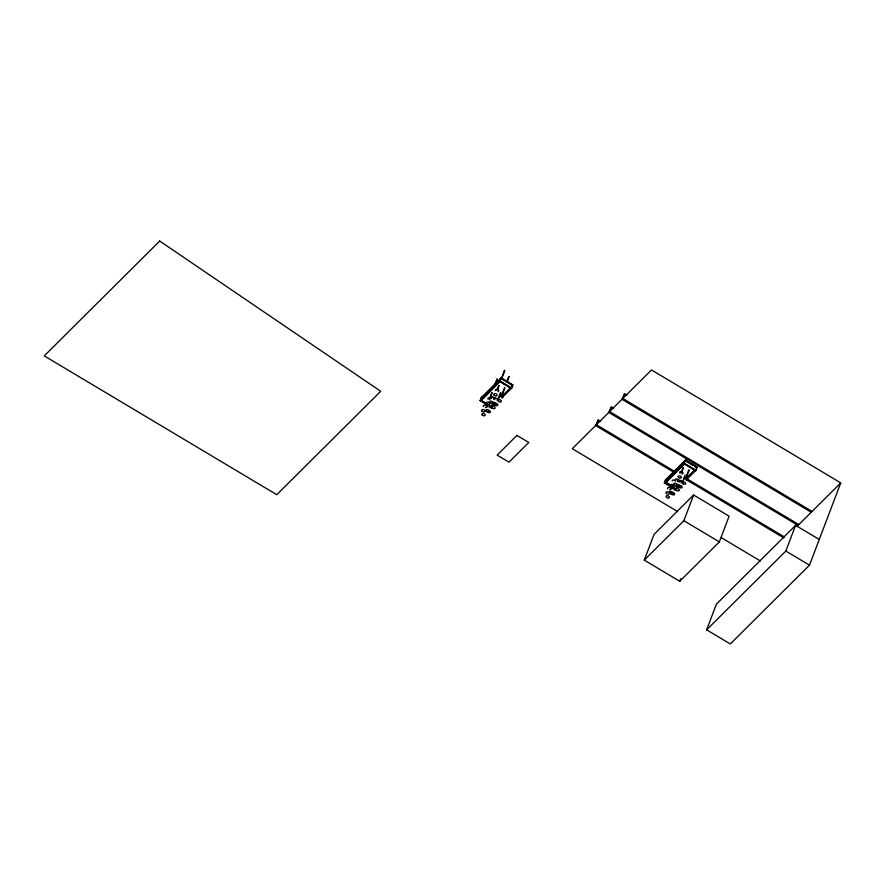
<?xml version="1.0" encoding="UTF-8"?>
<svg xmlns="http://www.w3.org/2000/svg" width="885" height="885" viewBox="0 0 885 885"><rect width="100%" height="100%" fill="white"/><g stroke="black" fill="none" stroke-linecap="round" stroke-linejoin="round"><path stroke-width="1.33" d="M494.593 385.163L497.237 378.857L495.478 384.079M504.859 370.406L501.552 379.278M508.798 376.435L506.873 381.479M488.343 405.595L480.068 400.651L481.208 397.653L501.01 377.961L512.835 385.019L511.696 388.017L501.795 397.863M489.361 398.936L491.739 392.686M489.781 399.102L492.16 392.84M480.068 400.651L499.87 380.959L501.01 377.961M496.861 390.396L498.764 385.384M501.142 379.123L504.472 370.361M481.219 400.684L500.523 380.959M501.33 378.813L501.574 378.172L511.928 384.344M497.746 389.3L499.173 385.539M481.296 400.474L491.651 406.646L491.894 406.005M497.635 400.164L500.49 392.652M498.52 399.069L500.899 392.807M501.175 396.502L504.494 387.73M501.585 396.657L504.915 387.895M507.293 381.634L509.196 376.623M512.835 385.019L511.287 388.426L499.45 381.369L500.589 378.371L511.331 384.776M600.572 421.437L598.205 420.032L596.413 424.745L674.481 471.34M613.77 408.306L611.402 406.901L609.61 411.613L798.856 524.573M626.967 395.175L624.6 393.77L622.808 398.482L812.054 511.441M674.978 489.25L664.336 482.9L665.476 479.902L685.267 460.2L697.103 467.258L695.964 470.267L686.063 480.112M644.269 560.105L654.037 534.396L693.63 495.003L729.118 516.187L719.35 541.897L679.746 581.29L644.269 560.105L683.862 520.712L693.63 495.003M664.336 482.9L684.127 463.198L685.267 460.2M681.129 472.634L683.032 467.623M677.81 487.004L675.919 488.896L665.564 482.712L684.78 463.198M685.41 461.362L686.362 458.861M682.014 471.539L683.441 467.789M685.82 461.527L686.771 459.016M682.789 481.318L685.167 475.057M685.433 478.741L688.762 469.979M685.842 478.907L689.172 470.134M695.942 467.236L696.185 466.583L685.842 460.41L675.41 470.787M697.103 467.258L695.544 470.676L683.718 463.607L684.857 460.609L687.899 462.424M679.746 581.29L680.731 578.713M677.578 511.552L572.307 448.717L651.504 369.941L840.75 482.9L809.498 565.172L730.302 643.959L706.639 629.832L716.408 604.123L795.604 525.347L819.267 539.463M706.639 629.832L785.836 551.056L795.604 525.347M501.574 378.172L482.358 397.686L481.617 397.243L480.478 400.241L492.303 407.299M487.104 392.962L494.693 385.417M491.651 406.646L493.542 404.766M502.083 396.27L510.623 387.774L500.279 381.601M491.573 406.868L493.465 404.976M502.005 396.48L510.545 387.984M598.205 420.032L595.594 425.563L673.651 472.159M611.402 406.901L608.792 412.432L798.038 525.391M624.6 393.77L621.989 399.301L811.235 512.26M673.507 472.678L666.626 479.924L665.885 479.482L664.746 482.491L675.388 488.841M670.421 476.152L676.107 470.488M665.487 482.922L684.459 464.05M686.351 478.508L694.891 470.012L684.536 463.84M675.83 489.106L677.733 487.215M686.273 478.73L694.802 470.234M796.754 526.663L840.75 482.9M688.707 462.91L692.501 465.167M694.493 466.362L696.683 467.667M684.127 463.198L695.964 470.267M687.49 479.106L784.475 536.996M686.66 479.924L783.656 537.814M511.685 384.986L512.426 385.429M785.836 551.056L809.498 565.172M499.87 380.959L511.696 388.017M666.958 482.756L669.259 484.128M671.56 485.5L673.861 486.872M721.341 537.682L760.37 560.979M683.862 520.712L719.35 541.897M488.077 407.056A1.759 1.106 20.8 0 1 487.945 405.485A1.759 1.106 20.8 0 1 490.213 405.75A1.759 1.106 20.8 0 1 490.733 407.377M490.467 407.565A1.759 1.106 20.8 0 1 489.715 407.697M495.611 390.739A1.759 1.106 20.8 0 1 496.197 389.3A1.759 1.106 20.8 0 1 498.52 390.197A1.759 1.106 20.8 0 1 497.934 391.646M488.122 399.29A1.759 1.106 20.8 0 1 488.708 397.852A1.759 1.106 20.8 0 1 491.02 398.748M493.045 397.774A1.759 1.106 20.8 0 1 495.711 398.571M494.107 404.002A1.759 1.106 20.8 0 1 492.436 404.224A1.759 1.106 20.8 0 1 490.998 403.084M492.602 401.967A1.759 1.106 20.8 0 1 493.454 402.299M486.772 410.972A1.759 1.106 20.8 0 1 486.341 411.392M489.859 405.994A1.759 1.106 20.8 0 1 491.772 406.934A1.759 1.106 20.8 0 1 491.529 408.262M489.106 410.463A1.759 1.106 20.8 0 1 490.356 412.034A1.759 1.106 20.8 0 1 488.564 412.598A1.759 1.106 20.8 0 1 486.993 411.127M483.52 406.702A1.759 1.106 20.8 0 1 484.239 405.241A1.759 1.106 20.8 0 1 486.562 406.37A1.759 1.106 20.8 0 1 485.434 407.631M499.925 396.845A1.759 1.106 20.8 0 1 500.512 395.407A1.759 1.106 20.8 0 1 502.824 396.314A1.759 1.106 20.8 0 1 502.249 397.752M491.485 398.515A1.759 1.106 20.8 0 1 491.551 396.845A1.759 1.106 20.8 0 1 494.029 397.586A1.759 1.106 20.8 0 1 493.531 399.124M499.063 401.314A1.759 1.106 20.8 0 1 498.709 401.414M496.972 399.069A1.759 1.106 20.8 0 1 498.664 399.423M496.186 403.383A1.759 1.106 20.8 0 1 497.901 404.987A1.759 1.106 20.8 0 1 495.943 405.607A1.759 1.106 20.8 0 1 494.571 403.892M494.737 399.666A1.759 1.106 20.8 0 1 495.323 398.228A1.759 1.106 20.8 0 1 497.647 399.135A1.759 1.106 20.8 0 1 497.06 400.573M672.069 489.007A1.759 1.106 20.8 0 1 672.788 487.547A1.759 1.106 20.8 0 1 675.1 488.675A1.759 1.106 20.8 0 1 673.983 489.947M680.156 473.276A1.759 1.106 20.8 0 1 680.344 471.561A1.759 1.106 20.8 0 1 682.855 472.546A1.759 1.106 20.8 0 1 681.793 473.917M672.146 480.909A1.759 1.106 20.8 0 1 673.374 480.057A1.759 1.106 20.8 0 1 675.288 480.998M677.302 480.013A1.759 1.106 20.8 0 1 680.145 481.119M678.375 486.252A1.759 1.106 20.8 0 1 676.693 486.462A1.759 1.106 20.8 0 1 675.266 485.323M676.428 484.161A1.759 1.106 20.8 0 1 678.341 485.091M670.874 493.454A1.759 1.106 20.8 0 1 670.266 493.741M669.37 491.418A1.759 1.106 20.8 0 1 671.084 492.923M674.116 488.232A1.759 1.106 20.8 0 1 676.029 489.173A1.759 1.106 20.8 0 1 675.797 490.511M672.932 492.58A1.759 1.106 20.8 0 1 674.647 494.084A1.759 1.106 20.8 0 1 672.976 494.881A1.759 1.106 20.8 0 1 671.261 493.376M667.788 488.94A1.759 1.106 20.8 0 1 668.252 487.524A1.759 1.106 20.8 0 1 670.52 488.199A1.759 1.106 20.8 0 1 670.454 489.737M670.111 489.847A1.759 1.106 20.8 0 1 669.702 489.881M684.182 479.095A1.759 1.106 20.8 0 1 684.769 477.646A1.759 1.106 20.8 0 1 687.092 478.553A1.759 1.106 20.8 0 1 686.506 479.991M675.742 480.765A1.759 1.106 20.8 0 1 675.93 479.05A1.759 1.106 20.8 0 1 678.452 480.035A1.759 1.106 20.8 0 1 677.39 481.396M680.897 481.418A1.759 1.106 20.8 0 1 683.286 481.927M680.023 485.566A1.759 1.106 20.8 0 1 682.147 486.916A1.759 1.106 20.8 0 1 680.653 487.945A1.759 1.106 20.8 0 1 678.784 486.418M679.282 482.203A1.759 1.106 20.8 0 1 679.149 480.632A1.759 1.106 20.8 0 1 681.406 480.898A1.759 1.106 20.8 0 1 681.937 482.524M681.328 482.812A1.759 1.106 20.8 0 1 680.919 482.845M159.709 241.041L44.25 355.903L276.773 494.693L380.716 391.292L159.709 241.041M516.962 435.42L497.16 455.111L508.997 462.169L528.788 442.478L516.962 435.42M486.451 411.348A1.759 1.106 20.8 0 0 489.272 411.425A1.759 1.106 20.8 0 0 487.17 409.578A1.759 1.106 20.8 0 0 486.451 411.348M494.261 395.318A1.759 1.106 20.8 0 0 497.082 395.396A1.759 1.106 20.8 0 0 494.98 393.548A1.759 1.106 20.8 0 0 494.261 395.318M486.761 403.87A1.759 1.106 20.8 0 0 489.582 403.947A1.759 1.106 20.8 0 0 487.48 402.1A1.759 1.106 20.8 0 0 486.761 403.87M482.325 415.176A1.759 1.106 20.8 0 0 485.146 415.253A1.759 1.106 20.8 0 0 483.044 413.406A1.759 1.106 20.8 0 0 482.325 415.176M492.248 408.062A1.759 1.106 20.8 0 0 495.069 408.14A1.759 1.106 20.8 0 0 492.956 406.292A1.759 1.106 20.8 0 0 492.248 408.062M482.17 411.282A1.759 1.106 20.8 0 0 484.991 411.359A1.759 1.106 20.8 0 0 482.889 409.512A1.759 1.106 20.8 0 0 482.17 411.282M498.565 401.425A1.759 1.106 20.8 0 0 501.386 401.502A1.759 1.106 20.8 0 0 499.284 399.666A1.759 1.106 20.8 0 0 498.565 401.425M489.847 402.808A1.759 1.106 20.8 0 0 492.668 402.874A1.759 1.106 20.8 0 0 490.567 401.038A1.759 1.106 20.8 0 0 489.847 402.808M493.387 404.246A1.759 1.106 20.8 0 0 496.208 404.323A1.759 1.106 20.8 0 0 494.107 402.476A1.759 1.106 20.8 0 0 493.387 404.246M670.719 493.587A1.759 1.106 20.8 0 0 673.54 493.664A1.759 1.106 20.8 0 0 671.427 491.817A1.759 1.106 20.8 0 0 670.719 493.587M678.529 477.557A1.759 1.106 20.8 0 0 681.35 477.634A1.759 1.106 20.8 0 0 679.249 475.798A1.759 1.106 20.8 0 0 678.529 477.557M671.029 486.108A1.759 1.106 20.8 0 0 673.85 486.186A1.759 1.106 20.8 0 0 671.748 484.338A1.759 1.106 20.8 0 0 671.029 486.108M666.582 497.425A1.759 1.106 20.8 0 0 669.414 497.492A1.759 1.106 20.8 0 0 667.301 495.655A1.759 1.106 20.8 0 0 666.582 497.425M676.505 490.301A1.759 1.106 20.8 0 0 679.326 490.378A1.759 1.106 20.8 0 0 677.224 488.542A1.759 1.106 20.8 0 0 676.505 490.301M666.427 493.52A1.759 1.106 20.8 0 0 669.259 493.598A1.759 1.106 20.8 0 0 667.146 491.75A1.759 1.106 20.8 0 0 666.427 493.52M682.833 483.675A1.759 1.106 20.8 0 0 685.654 483.752A1.759 1.106 20.8 0 0 683.552 481.905A1.759 1.106 20.8 0 0 682.833 483.675M674.116 485.046A1.759 1.106 20.8 0 0 676.936 485.124A1.759 1.106 20.8 0 0 674.835 483.276A1.759 1.106 20.8 0 0 674.116 485.046M677.656 486.496A1.759 1.106 20.8 0 0 680.476 486.562A1.759 1.106 20.8 0 0 678.364 484.726A1.759 1.106 20.8 0 0 677.656 486.496"/></g></svg>
